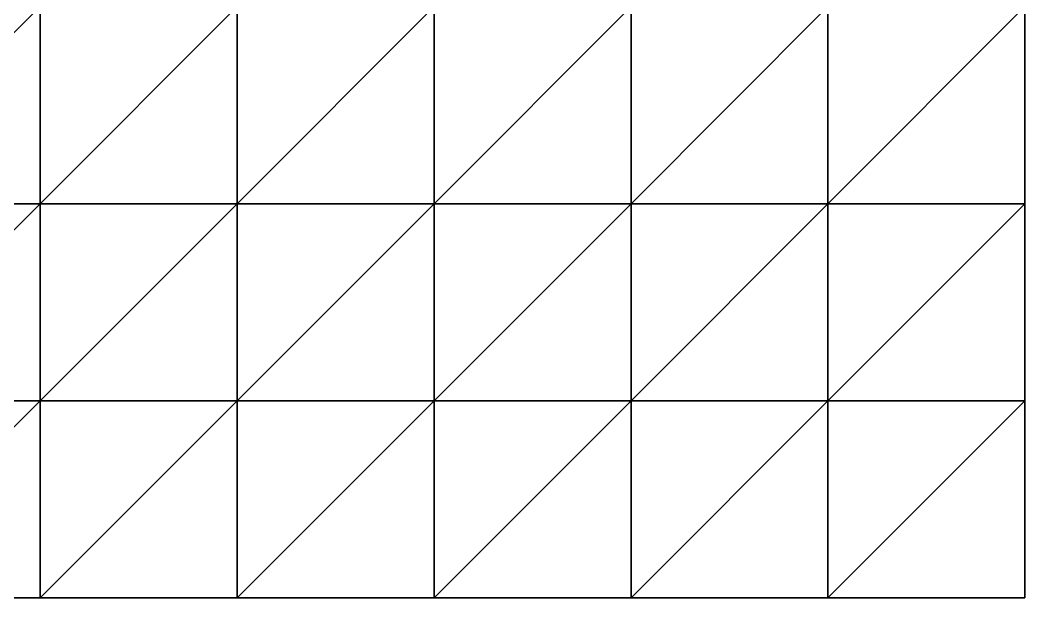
# Model space of a CAD drawing. Extents: x 330000 to 330200, y 6250000 to 6250150.
# Drawn here: x 330149 to 330200, y 6250000 to 6250029.3 of the extents above; entities that cross this region are included whole.
import ezdxf

# ---------------------------------------------------------------- set-up
doc = ezdxf.new("R2010")
doc.units = 0

msp = doc.modelspace()

# ---------------------------------------------------------------- linework, layer by layer
at = {"layer": 'Clay'}
for points in [[(330140, 6250020, 19.785), (330150, 6250020, 19.598), (330150, 6250030, 19.698)], [(330140, 6250020, 19.785), (330150, 6250030, 19.698), (330140, 6250030, 19.885)], [(330150, 6250030, 13.698), (330150, 6250020, 13.598), (330140, 6250020, 13.885)], [(330140, 6250030, 13.985), (330150, 6250030, 13.698), (330140, 6250020, 13.885)], [(330150, 6250020, 19.598), (330160, 6250020, 19.386), (330160, 6250030, 19.486)], [(330150, 6250020, 19.598), (330160, 6250030, 19.486), (330150, 6250030, 19.698)], [(330160, 6250030, 13.386), (330160, 6250020, 13.286), (330150, 6250020, 13.598)], [(330150, 6250030, 13.698), (330160, 6250030, 13.386), (330150, 6250020, 13.598)], [(330160, 6250020, 19.386), (330170, 6250020, 19.155), (330170, 6250030, 19.255)], [(330160, 6250020, 19.386), (330170, 6250030, 19.255), (330160, 6250030, 19.486)], [(330170, 6250030, 13.055), (330170, 6250020, 12.955), (330160, 6250020, 13.286)], [(330160, 6250030, 13.386), (330170, 6250030, 13.055), (330160, 6250020, 13.286)], [(330170, 6250020, 19.155), (330180, 6250020, 18.912), (330180, 6250030, 19.012)], [(330170, 6250020, 19.155), (330180, 6250030, 19.012), (330170, 6250030, 19.255)], [(330180, 6250030, 12.712), (330180, 6250020, 12.612), (330170, 6250020, 12.955)], [(330170, 6250030, 13.055), (330180, 6250030, 12.712), (330170, 6250020, 12.955)], [(330180, 6250020, 18.912), (330190, 6250020, 18.662), (330190, 6250030, 18.762)], [(330180, 6250020, 18.912), (330190, 6250030, 18.762), (330180, 6250030, 19.012)], [(330190, 6250030, 12.362), (330190, 6250020, 12.262), (330180, 6250020, 12.612)], [(330180, 6250030, 12.712), (330190, 6250030, 12.362), (330180, 6250020, 12.612)], [(330190, 6250020, 18.662), (330200, 6250020, 18.414), (330200, 6250030, 18.514)], [(330190, 6250020, 18.662), (330200, 6250030, 18.514), (330190, 6250030, 18.762)], [(330200, 6250030, 12.014), (330200, 6250020, 11.914), (330190, 6250020, 12.262)], [(330190, 6250030, 12.362), (330200, 6250030, 12.014), (330190, 6250020, 12.262)], [(330200, 6250020, 18.414), (330200, 6250030, 18.514), (330200, 6250030, 12.014)], [(330200, 6250020, 18.414), (330200, 6250030, 12.014), (330200, 6250020, 11.914)], [(330140, 6250010, 19.685), (330150, 6250010, 19.498), (330150, 6250020, 19.598)], [(330140, 6250010, 19.685), (330150, 6250020, 19.598), (330140, 6250020, 19.785)], [(330150, 6250020, 13.598), (330150, 6250010, 13.498), (330140, 6250010, 13.785)], [(330140, 6250020, 13.885), (330150, 6250020, 13.598), (330140, 6250010, 13.785)], [(330150, 6250010, 19.498), (330160, 6250010, 19.286), (330160, 6250020, 19.386)], [(330150, 6250010, 19.498), (330160, 6250020, 19.386), (330150, 6250020, 19.598)], [(330160, 6250020, 13.286), (330160, 6250010, 13.186), (330150, 6250010, 13.498)], [(330150, 6250020, 13.598), (330160, 6250020, 13.286), (330150, 6250010, 13.498)], [(330160, 6250010, 19.286), (330170, 6250010, 19.055), (330170, 6250020, 19.155)], [(330160, 6250010, 19.286), (330170, 6250020, 19.155), (330160, 6250020, 19.386)], [(330170, 6250020, 12.955), (330170, 6250010, 12.855), (330160, 6250010, 13.186)], [(330160, 6250020, 13.286), (330170, 6250020, 12.955), (330160, 6250010, 13.186)], [(330170, 6250010, 19.055), (330180, 6250010, 18.812), (330180, 6250020, 18.912)], [(330170, 6250010, 19.055), (330180, 6250020, 18.912), (330170, 6250020, 19.155)], [(330180, 6250020, 12.612), (330180, 6250010, 12.512), (330170, 6250010, 12.855)], [(330170, 6250020, 12.955), (330180, 6250020, 12.612), (330170, 6250010, 12.855)], [(330180, 6250010, 18.812), (330190, 6250010, 18.562), (330190, 6250020, 18.662)], [(330180, 6250010, 18.812), (330190, 6250020, 18.662), (330180, 6250020, 18.912)], [(330190, 6250020, 12.262), (330190, 6250010, 12.162), (330180, 6250010, 12.512)], [(330180, 6250020, 12.612), (330190, 6250020, 12.262), (330180, 6250010, 12.512)], [(330190, 6250010, 18.562), (330200, 6250010, 18.314), (330200, 6250020, 18.414)], [(330190, 6250010, 18.562), (330200, 6250020, 18.414), (330190, 6250020, 18.662)], [(330200, 6250020, 11.914), (330200, 6250010, 11.814), (330190, 6250010, 12.162)], [(330190, 6250020, 12.262), (330200, 6250020, 11.914), (330190, 6250010, 12.162)], [(330200, 6250010, 18.314), (330200, 6250020, 18.414), (330200, 6250020, 11.914)], [(330200, 6250010, 18.314), (330200, 6250020, 11.914), (330200, 6250010, 11.814)], [(330140, 6250000, 19.585), (330150, 6250000, 19.398), (330150, 6250010, 19.498)], [(330140, 6250000, 19.585), (330150, 6250010, 19.498), (330140, 6250010, 19.685)], [(330150, 6250010, 13.498), (330150, 6250000, 13.398), (330140, 6250000, 13.685)], [(330140, 6250010, 13.785), (330150, 6250010, 13.498), (330140, 6250000, 13.685)], [(330150, 6250000, 19.398), (330160, 6250000, 19.186), (330160, 6250010, 19.286)], [(330150, 6250000, 19.398), (330160, 6250010, 19.286), (330150, 6250010, 19.498)], [(330160, 6250010, 13.186), (330160, 6250000, 13.086), (330150, 6250000, 13.398)], [(330150, 6250010, 13.498), (330160, 6250010, 13.186), (330150, 6250000, 13.398)], [(330160, 6250000, 19.186), (330170, 6250000, 18.955), (330170, 6250010, 19.055)], [(330160, 6250000, 19.186), (330170, 6250010, 19.055), (330160, 6250010, 19.286)], [(330170, 6250010, 12.855), (330170, 6250000, 12.755), (330160, 6250000, 13.086)], [(330160, 6250010, 13.186), (330170, 6250010, 12.855), (330160, 6250000, 13.086)], [(330170, 6250000, 18.955), (330180, 6250000, 18.712), (330180, 6250010, 18.812)], [(330170, 6250000, 18.955), (330180, 6250010, 18.812), (330170, 6250010, 19.055)], [(330180, 6250010, 12.512), (330180, 6250000, 12.412), (330170, 6250000, 12.755)], [(330170, 6250010, 12.855), (330180, 6250010, 12.512), (330170, 6250000, 12.755)], [(330180, 6250000, 18.712), (330190, 6250000, 18.462), (330190, 6250010, 18.562)], [(330180, 6250000, 18.712), (330190, 6250010, 18.562), (330180, 6250010, 18.812)], [(330190, 6250010, 12.162), (330190, 6250000, 12.062), (330180, 6250000, 12.412)], [(330180, 6250010, 12.512), (330190, 6250010, 12.162), (330180, 6250000, 12.412)], [(330190, 6250000, 18.462), (330200, 6250000, 18.214), (330200, 6250010, 18.314)], [(330190, 6250000, 18.462), (330200, 6250010, 18.314), (330190, 6250010, 18.562)], [(330200, 6250010, 11.814), (330200, 6250000, 11.714), (330190, 6250000, 12.062)], [(330190, 6250010, 12.162), (330200, 6250010, 11.814), (330190, 6250000, 12.062)], [(330200, 6250000, 18.214), (330200, 6250010, 18.314), (330200, 6250010, 11.814)], [(330200, 6250000, 18.214), (330200, 6250010, 11.814), (330200, 6250000, 11.714)], [(330140, 6250000, 19.585), (330150, 6250000, 19.398), (330150, 6250000, 13.398)], [(330140, 6250000, 19.585), (330150, 6250000, 13.398), (330140, 6250000, 13.685)], [(330150, 6250000, 19.398), (330160, 6250000, 19.186), (330160, 6250000, 13.086)], [(330150, 6250000, 19.398), (330160, 6250000, 13.086), (330150, 6250000, 13.398)], [(330160, 6250000, 19.186), (330170, 6250000, 18.955), (330170, 6250000, 12.755)], [(330160, 6250000, 19.186), (330170, 6250000, 12.755), (330160, 6250000, 13.086)], [(330170, 6250000, 18.955), (330180, 6250000, 18.712), (330180, 6250000, 12.412)], [(330170, 6250000, 18.955), (330180, 6250000, 12.412), (330170, 6250000, 12.755)], [(330180, 6250000, 18.712), (330190, 6250000, 18.462), (330190, 6250000, 12.062)], [(330180, 6250000, 18.712), (330190, 6250000, 12.062), (330180, 6250000, 12.412)], [(330190, 6250000, 18.462), (330200, 6250000, 18.214), (330200, 6250000, 11.714)], [(330190, 6250000, 18.462), (330200, 6250000, 11.714), (330190, 6250000, 12.062)]]:
    msp.add_3dface(points, dxfattribs=at)
at = {"layer": 'Fill'}
for points in [[(330140, 6250020, 21.285), (330150, 6250020, 21.098), (330150, 6250030, 21.198)], [(330140, 6250020, 21.285), (330150, 6250030, 21.198), (330140, 6250030, 21.385)], [(330150, 6250030, 19.698), (330150, 6250020, 19.598), (330140, 6250020, 19.785)], [(330140, 6250030, 19.885), (330150, 6250030, 19.698), (330140, 6250020, 19.785)], [(330150, 6250020, 21.098), (330160, 6250020, 20.886), (330160, 6250030, 20.986)], [(330150, 6250020, 21.098), (330160, 6250030, 20.986), (330150, 6250030, 21.198)], [(330160, 6250030, 19.486), (330160, 6250020, 19.386), (330150, 6250020, 19.598)], [(330150, 6250030, 19.698), (330160, 6250030, 19.486), (330150, 6250020, 19.598)], [(330160, 6250020, 20.886), (330170, 6250020, 20.655), (330170, 6250030, 20.755)], [(330160, 6250020, 20.886), (330170, 6250030, 20.755), (330160, 6250030, 20.986)], [(330170, 6250030, 19.255), (330170, 6250020, 19.155), (330160, 6250020, 19.386)], [(330160, 6250030, 19.486), (330170, 6250030, 19.255), (330160, 6250020, 19.386)], [(330170, 6250020, 20.655), (330180, 6250020, 20.412), (330180, 6250030, 20.512)], [(330170, 6250020, 20.655), (330180, 6250030, 20.512), (330170, 6250030, 20.755)], [(330180, 6250030, 19.012), (330180, 6250020, 18.912), (330170, 6250020, 19.155)], [(330170, 6250030, 19.255), (330180, 6250030, 19.012), (330170, 6250020, 19.155)], [(330180, 6250020, 20.412), (330190, 6250020, 20.162), (330190, 6250030, 20.262)], [(330180, 6250020, 20.412), (330190, 6250030, 20.262), (330180, 6250030, 20.512)], [(330190, 6250030, 18.762), (330190, 6250020, 18.662), (330180, 6250020, 18.912)], [(330180, 6250030, 19.012), (330190, 6250030, 18.762), (330180, 6250020, 18.912)], [(330190, 6250020, 20.162), (330200, 6250020, 19.914), (330200, 6250030, 20.014)], [(330190, 6250020, 20.162), (330200, 6250030, 20.014), (330190, 6250030, 20.262)], [(330200, 6250030, 18.514), (330200, 6250020, 18.414), (330190, 6250020, 18.662)], [(330190, 6250030, 18.762), (330200, 6250030, 18.514), (330190, 6250020, 18.662)], [(330200, 6250020, 19.914), (330200, 6250030, 20.014), (330200, 6250030, 18.514)], [(330200, 6250020, 19.914), (330200, 6250030, 18.514), (330200, 6250020, 18.414)], [(330140, 6250010, 21.185), (330150, 6250010, 20.998), (330150, 6250020, 21.098)], [(330140, 6250010, 21.185), (330150, 6250020, 21.098), (330140, 6250020, 21.285)], [(330150, 6250020, 19.598), (330150, 6250010, 19.498), (330140, 6250010, 19.685)], [(330140, 6250020, 19.785), (330150, 6250020, 19.598), (330140, 6250010, 19.685)], [(330150, 6250010, 20.998), (330160, 6250010, 20.786), (330160, 6250020, 20.886)], [(330150, 6250010, 20.998), (330160, 6250020, 20.886), (330150, 6250020, 21.098)], [(330160, 6250020, 19.386), (330160, 6250010, 19.286), (330150, 6250010, 19.498)], [(330150, 6250020, 19.598), (330160, 6250020, 19.386), (330150, 6250010, 19.498)], [(330160, 6250010, 20.786), (330170, 6250010, 20.555), (330170, 6250020, 20.655)], [(330160, 6250010, 20.786), (330170, 6250020, 20.655), (330160, 6250020, 20.886)], [(330170, 6250020, 19.155), (330170, 6250010, 19.055), (330160, 6250010, 19.286)], [(330160, 6250020, 19.386), (330170, 6250020, 19.155), (330160, 6250010, 19.286)], [(330170, 6250010, 20.555), (330180, 6250010, 20.312), (330180, 6250020, 20.412)], [(330170, 6250010, 20.555), (330180, 6250020, 20.412), (330170, 6250020, 20.655)], [(330180, 6250020, 18.912), (330180, 6250010, 18.812), (330170, 6250010, 19.055)], [(330170, 6250020, 19.155), (330180, 6250020, 18.912), (330170, 6250010, 19.055)], [(330180, 6250010, 20.312), (330190, 6250010, 20.062), (330190, 6250020, 20.162)], [(330180, 6250010, 20.312), (330190, 6250020, 20.162), (330180, 6250020, 20.412)], [(330190, 6250020, 18.662), (330190, 6250010, 18.562), (330180, 6250010, 18.812)], [(330180, 6250020, 18.912), (330190, 6250020, 18.662), (330180, 6250010, 18.812)], [(330190, 6250010, 20.062), (330200, 6250010, 19.814), (330200, 6250020, 19.914)], [(330190, 6250010, 20.062), (330200, 6250020, 19.914), (330190, 6250020, 20.162)], [(330200, 6250020, 18.414), (330200, 6250010, 18.314), (330190, 6250010, 18.562)], [(330190, 6250020, 18.662), (330200, 6250020, 18.414), (330190, 6250010, 18.562)], [(330200, 6250010, 19.814), (330200, 6250020, 19.914), (330200, 6250020, 18.414)], [(330200, 6250010, 19.814), (330200, 6250020, 18.414), (330200, 6250010, 18.314)], [(330140, 6250000, 21.085), (330150, 6250000, 20.898), (330150, 6250010, 20.998)], [(330140, 6250000, 21.085), (330150, 6250010, 20.998), (330140, 6250010, 21.185)], [(330150, 6250010, 19.498), (330150, 6250000, 19.398), (330140, 6250000, 19.585)], [(330140, 6250010, 19.685), (330150, 6250010, 19.498), (330140, 6250000, 19.585)], [(330150, 6250000, 20.898), (330160, 6250000, 20.686), (330160, 6250010, 20.786)], [(330150, 6250000, 20.898), (330160, 6250010, 20.786), (330150, 6250010, 20.998)], [(330160, 6250010, 19.286), (330160, 6250000, 19.186), (330150, 6250000, 19.398)], [(330150, 6250010, 19.498), (330160, 6250010, 19.286), (330150, 6250000, 19.398)], [(330160, 6250000, 20.686), (330170, 6250000, 20.455), (330170, 6250010, 20.555)], [(330160, 6250000, 20.686), (330170, 6250010, 20.555), (330160, 6250010, 20.786)], [(330170, 6250010, 19.055), (330170, 6250000, 18.955), (330160, 6250000, 19.186)], [(330160, 6250010, 19.286), (330170, 6250010, 19.055), (330160, 6250000, 19.186)], [(330170, 6250000, 20.455), (330180, 6250000, 20.212), (330180, 6250010, 20.312)], [(330170, 6250000, 20.455), (330180, 6250010, 20.312), (330170, 6250010, 20.555)], [(330180, 6250010, 18.812), (330180, 6250000, 18.712), (330170, 6250000, 18.955)], [(330170, 6250010, 19.055), (330180, 6250010, 18.812), (330170, 6250000, 18.955)], [(330180, 6250000, 20.212), (330190, 6250000, 19.962), (330190, 6250010, 20.062)], [(330180, 6250000, 20.212), (330190, 6250010, 20.062), (330180, 6250010, 20.312)], [(330190, 6250010, 18.562), (330190, 6250000, 18.462), (330180, 6250000, 18.712)], [(330180, 6250010, 18.812), (330190, 6250010, 18.562), (330180, 6250000, 18.712)], [(330190, 6250000, 19.962), (330200, 6250000, 19.714), (330200, 6250010, 19.814)], [(330190, 6250000, 19.962), (330200, 6250010, 19.814), (330190, 6250010, 20.062)], [(330200, 6250010, 18.314), (330200, 6250000, 18.214), (330190, 6250000, 18.462)], [(330190, 6250010, 18.562), (330200, 6250010, 18.314), (330190, 6250000, 18.462)], [(330200, 6250000, 19.714), (330200, 6250010, 19.814), (330200, 6250010, 18.314)], [(330200, 6250000, 19.714), (330200, 6250010, 18.314), (330200, 6250000, 18.214)], [(330140, 6250000, 21.085), (330150, 6250000, 20.898), (330150, 6250000, 19.398)], [(330140, 6250000, 21.085), (330150, 6250000, 19.398), (330140, 6250000, 19.585)], [(330150, 6250000, 20.898), (330160, 6250000, 20.686), (330160, 6250000, 19.186)], [(330150, 6250000, 20.898), (330160, 6250000, 19.186), (330150, 6250000, 19.398)], [(330160, 6250000, 20.686), (330170, 6250000, 20.455), (330170, 6250000, 18.955)], [(330160, 6250000, 20.686), (330170, 6250000, 18.955), (330160, 6250000, 19.186)], [(330170, 6250000, 20.455), (330180, 6250000, 20.212), (330180, 6250000, 18.712)], [(330170, 6250000, 20.455), (330180, 6250000, 18.712), (330170, 6250000, 18.955)], [(330180, 6250000, 20.212), (330190, 6250000, 19.962), (330190, 6250000, 18.462)], [(330180, 6250000, 20.212), (330190, 6250000, 18.462), (330180, 6250000, 18.712)], [(330190, 6250000, 19.962), (330200, 6250000, 19.714), (330200, 6250000, 18.214)], [(330190, 6250000, 19.962), (330200, 6250000, 18.214), (330190, 6250000, 18.462)]]:
    msp.add_3dface(points, dxfattribs=at)
at = {"layer": 'Sand'}
for points in [[(330140, 6250020, 13.885), (330150, 6250020, 13.598), (330150, 6250030, 13.698)], [(330140, 6250020, 13.885), (330150, 6250030, 13.698), (330140, 6250030, 13.985)], [(330150, 6250030, 9.795), (330150, 6250020, 9.914), (330140, 6250020, 10.201)], [(330140, 6250030, 10.082), (330150, 6250030, 9.795), (330140, 6250020, 10.201)], [(330150, 6250020, 13.598), (330160, 6250020, 13.286), (330160, 6250030, 13.386)], [(330150, 6250020, 13.598), (330160, 6250030, 13.386), (330150, 6250030, 13.698)], [(330160, 6250030, 9.483), (330160, 6250020, 9.602), (330150, 6250020, 9.914)], [(330150, 6250030, 9.795), (330160, 6250030, 9.483), (330150, 6250020, 9.914)], [(330160, 6250020, 13.286), (330170, 6250020, 12.955), (330170, 6250030, 13.055)], [(330160, 6250020, 13.286), (330170, 6250030, 13.055), (330160, 6250030, 13.386)], [(330170, 6250030, 9.153), (330170, 6250020, 9.271), (330160, 6250020, 9.602)], [(330160, 6250030, 9.483), (330170, 6250030, 9.153), (330160, 6250020, 9.602)], [(330170, 6250020, 12.955), (330180, 6250020, 12.612), (330180, 6250030, 12.712)], [(330170, 6250020, 12.955), (330180, 6250030, 12.712), (330170, 6250030, 13.055)], [(330180, 6250030, 8.809), (330180, 6250020, 8.928), (330170, 6250020, 9.271)], [(330170, 6250030, 9.153), (330180, 6250030, 8.809), (330170, 6250020, 9.271)], [(330180, 6250020, 12.612), (330190, 6250020, 12.262), (330190, 6250030, 12.362)], [(330180, 6250020, 12.612), (330190, 6250030, 12.362), (330180, 6250030, 12.712)], [(330190, 6250030, 8.46), (330190, 6250020, 8.579), (330180, 6250020, 8.928)], [(330180, 6250030, 8.809), (330190, 6250030, 8.46), (330180, 6250020, 8.928)], [(330190, 6250020, 12.262), (330200, 6250020, 11.914), (330200, 6250030, 12.014)], [(330190, 6250020, 12.262), (330200, 6250030, 12.014), (330190, 6250030, 12.362)], [(330200, 6250030, 8.112), (330200, 6250020, 8.231), (330190, 6250020, 8.579)], [(330190, 6250030, 8.46), (330200, 6250030, 8.112), (330190, 6250020, 8.579)], [(330200, 6250020, 11.914), (330200, 6250030, 12.014), (330200, 6250030, 8.112)], [(330200, 6250020, 11.914), (330200, 6250030, 8.112), (330200, 6250020, 8.231)], [(330140, 6250010, 13.785), (330150, 6250010, 13.498), (330150, 6250020, 13.598)], [(330140, 6250010, 13.785), (330150, 6250020, 13.598), (330140, 6250020, 13.885)], [(330150, 6250020, 9.914), (330150, 6250010, 9.951), (330140, 6250010, 10.238)], [(330140, 6250020, 10.201), (330150, 6250020, 9.914), (330140, 6250010, 10.238)], [(330150, 6250010, 13.498), (330160, 6250010, 13.186), (330160, 6250020, 13.286)], [(330150, 6250010, 13.498), (330160, 6250020, 13.286), (330150, 6250020, 13.598)], [(330160, 6250020, 9.602), (330160, 6250010, 9.639), (330150, 6250010, 9.951)], [(330150, 6250020, 9.914), (330160, 6250020, 9.602), (330150, 6250010, 9.951)], [(330160, 6250010, 13.186), (330170, 6250010, 12.855), (330170, 6250020, 12.955)], [(330160, 6250010, 13.186), (330170, 6250020, 12.955), (330160, 6250020, 13.286)], [(330170, 6250020, 9.271), (330170, 6250010, 9.308), (330160, 6250010, 9.639)], [(330160, 6250020, 9.602), (330170, 6250020, 9.271), (330160, 6250010, 9.639)], [(330170, 6250010, 12.855), (330180, 6250010, 12.512), (330180, 6250020, 12.612)], [(330170, 6250010, 12.855), (330180, 6250020, 12.612), (330170, 6250020, 12.955)], [(330180, 6250020, 8.928), (330180, 6250010, 8.965), (330170, 6250010, 9.308)], [(330170, 6250020, 9.271), (330180, 6250020, 8.928), (330170, 6250010, 9.308)], [(330180, 6250010, 12.512), (330190, 6250010, 12.162), (330190, 6250020, 12.262)], [(330180, 6250010, 12.512), (330190, 6250020, 12.262), (330180, 6250020, 12.612)], [(330190, 6250020, 8.579), (330190, 6250010, 8.616), (330180, 6250010, 8.965)], [(330180, 6250020, 8.928), (330190, 6250020, 8.579), (330180, 6250010, 8.965)], [(330190, 6250010, 12.162), (330200, 6250010, 11.814), (330200, 6250020, 11.914)], [(330190, 6250010, 12.162), (330200, 6250020, 11.914), (330190, 6250020, 12.262)], [(330200, 6250020, 8.231), (330200, 6250010, 8.268), (330190, 6250010, 8.616)], [(330190, 6250020, 8.579), (330200, 6250020, 8.231), (330190, 6250010, 8.616)], [(330200, 6250010, 11.814), (330200, 6250020, 11.914), (330200, 6250020, 8.231)], [(330200, 6250010, 11.814), (330200, 6250020, 8.231), (330200, 6250010, 8.268)], [(330140, 6250000, 13.685), (330150, 6250000, 13.398), (330150, 6250010, 13.498)], [(330140, 6250000, 13.685), (330150, 6250010, 13.498), (330140, 6250010, 13.785)], [(330150, 6250010, 9.951), (330150, 6250000, 9.898), (330140, 6250000, 10.185)], [(330140, 6250010, 10.238), (330150, 6250010, 9.951), (330140, 6250000, 10.185)], [(330150, 6250000, 13.398), (330160, 6250000, 13.086), (330160, 6250010, 13.186)], [(330150, 6250000, 13.398), (330160, 6250010, 13.186), (330150, 6250010, 13.498)], [(330160, 6250010, 9.639), (330160, 6250000, 9.586), (330150, 6250000, 9.898)], [(330150, 6250010, 9.951), (330160, 6250010, 9.639), (330150, 6250000, 9.898)], [(330160, 6250000, 13.086), (330170, 6250000, 12.755), (330170, 6250010, 12.855)], [(330160, 6250000, 13.086), (330170, 6250010, 12.855), (330160, 6250010, 13.186)], [(330170, 6250010, 9.308), (330170, 6250000, 9.255), (330160, 6250000, 9.586)], [(330160, 6250010, 9.639), (330170, 6250010, 9.308), (330160, 6250000, 9.586)], [(330170, 6250000, 12.755), (330180, 6250000, 12.412), (330180, 6250010, 12.512)], [(330170, 6250000, 12.755), (330180, 6250010, 12.512), (330170, 6250010, 12.855)], [(330180, 6250010, 8.965), (330180, 6250000, 8.912), (330170, 6250000, 9.255)], [(330170, 6250010, 9.308), (330180, 6250010, 8.965), (330170, 6250000, 9.255)], [(330180, 6250000, 12.412), (330190, 6250000, 12.062), (330190, 6250010, 12.162)], [(330180, 6250000, 12.412), (330190, 6250010, 12.162), (330180, 6250010, 12.512)], [(330190, 6250010, 8.616), (330190, 6250000, 8.562), (330180, 6250000, 8.912)], [(330180, 6250010, 8.965), (330190, 6250010, 8.616), (330180, 6250000, 8.912)], [(330190, 6250000, 12.062), (330200, 6250000, 11.714), (330200, 6250010, 11.814)], [(330190, 6250000, 12.062), (330200, 6250010, 11.814), (330190, 6250010, 12.162)], [(330200, 6250010, 8.268), (330200, 6250000, 8.214), (330190, 6250000, 8.562)], [(330190, 6250010, 8.616), (330200, 6250010, 8.268), (330190, 6250000, 8.562)], [(330200, 6250000, 11.714), (330200, 6250010, 11.814), (330200, 6250010, 8.268)], [(330200, 6250000, 11.714), (330200, 6250010, 8.268), (330200, 6250000, 8.214)], [(330140, 6250000, 13.685), (330150, 6250000, 13.398), (330150, 6250000, 9.898)], [(330140, 6250000, 13.685), (330150, 6250000, 9.898), (330140, 6250000, 10.185)], [(330150, 6250000, 13.398), (330160, 6250000, 13.086), (330160, 6250000, 9.586)], [(330150, 6250000, 13.398), (330160, 6250000, 9.586), (330150, 6250000, 9.898)], [(330160, 6250000, 13.086), (330170, 6250000, 12.755), (330170, 6250000, 9.255)], [(330160, 6250000, 13.086), (330170, 6250000, 9.255), (330160, 6250000, 9.586)], [(330170, 6250000, 12.755), (330180, 6250000, 12.412), (330180, 6250000, 8.912)], [(330170, 6250000, 12.755), (330180, 6250000, 8.912), (330170, 6250000, 9.255)], [(330180, 6250000, 12.412), (330190, 6250000, 12.062), (330190, 6250000, 8.562)], [(330180, 6250000, 12.412), (330190, 6250000, 8.562), (330180, 6250000, 8.912)], [(330190, 6250000, 12.062), (330200, 6250000, 11.714), (330200, 6250000, 8.214)], [(330190, 6250000, 12.062), (330200, 6250000, 8.214), (330190, 6250000, 8.562)]]:
    msp.add_3dface(points, dxfattribs=at)

# ---------------------------------------------------------------- meshes
at = {"layer": 'Rock'}
mesh = msp.add_polyface(dxfattribs=at)
corners = [(330120, 6250020, 10.68), (330130, 6250020, 10.458), (330130, 6250030, 10.339), (330120, 6250030, 10.561), (330130, 6250040, 10.152), (330130, 6250000, 10.441), (330140, 6250000, 10.185), (330140, 6250010, 10.238), (330130, 6250010, 10.495), (330140, 6250020, 10.201), (330140, 6250030, 10.082), (330140, 6250040, 9.895), (330150, 6250000, 9.898), (330150, 6250010, 9.951), (330150, 6250020, 9.914), (330150, 6250030, 9.795), (330150, 6250040, 9.608), (330160, 6250010, 9.639), (330160, 6250020, 9.602), (330160, 6250030, 9.483), (330130, 6250010, -8.659), (330130, 6250000, -8.759), (330120, 6250000, -8.636), (330130, 6250020, -8.559), (330120, 6250010, -8.536), (330130, 6250030, -8.459), (330120, 6250020, -8.436), (330130, 6250040, -8.359), (330120, 6250030, -8.336), (330140, 6250010, -8.815), (330140, 6250000, -8.915), (330140, 6250020, -8.715), (330140, 6250030, -8.615), (330140, 6250040, -8.515), (330150, 6250010, -9.002), (330150, 6250000, -9.102), (330150, 6250020, -8.902), (330150, 6250030, -8.802), (330150, 6250040, -8.702), (330120, 6250000, 10.664)]
mesh.append_faces([[corners[k] for k in face] for face in [(0, 1, 2), (3, 2, 4), (5, 6, 7), (5, 7, 8), (8, 7, 9), (8, 9, 1), (1, 9, 10), (1, 10, 2), (2, 10, 11), (6, 12, 13), (6, 13, 7), (7, 13, 14), (7, 14, 9), (9, 14, 15), (9, 15, 10), (10, 15, 16), (12, 17, 13), (13, 18, 14), (14, 19, 15), (20, 21, 22), (23, 20, 24), (25, 23, 26), (27, 25, 28), (29, 30, 21), (20, 29, 21), (31, 29, 20), (23, 31, 20), (32, 31, 23), (25, 32, 23), (33, 32, 25), (34, 35, 30), (29, 34, 30), (36, 34, 29), (31, 36, 29), (37, 36, 31), (32, 37, 31), (38, 37, 32), (39, 5, 21), (5, 6, 30), (5, 30, 21), (6, 12, 35), (6, 35, 30)]])
mesh = msp.add_polyface(dxfattribs=at)
corners = [(330150, 6250000, 9.898), (330160, 6250000, 9.586), (330160, 6250010, 9.639), (330150, 6250010, 9.951), (330160, 6250020, 9.602), (330150, 6250020, 9.914), (330160, 6250030, 9.483), (330150, 6250030, 9.795), (330160, 6250040, 9.296), (330170, 6250000, 9.255), (330170, 6250010, 9.308), (330170, 6250020, 9.271), (330170, 6250030, 9.153), (330170, 6250040, 8.966), (330180, 6250000, 8.912), (330180, 6250010, 8.965), (330180, 6250020, 8.928), (330180, 6250030, 8.809), (330180, 6250040, 8.622), (330160, 6250010, -9.214), (330160, 6250000, -9.314), (330150, 6250000, -9.102), (330150, 6250010, -9.002), (330160, 6250020, -9.114), (330150, 6250020, -8.902), (330160, 6250030, -9.014), (330150, 6250030, -8.802), (330160, 6250040, -8.914), (330170, 6250010, -9.445), (330170, 6250000, -9.545), (330170, 6250020, -9.345), (330170, 6250030, -9.245), (330170, 6250040, -9.145), (330180, 6250010, -9.688), (330180, 6250000, -9.788), (330180, 6250020, -9.588), (330180, 6250030, -9.488)]
mesh.append_faces([[corners[k] for k in face] for face in [(0, 1, 2), (3, 2, 4), (5, 4, 6), (7, 6, 8), (1, 9, 10), (1, 10, 2), (2, 10, 11), (2, 11, 4), (4, 11, 12), (4, 12, 6), (6, 12, 13), (9, 14, 15), (9, 15, 10), (10, 15, 16), (10, 16, 11), (11, 16, 17), (11, 17, 12), (12, 17, 18), (19, 20, 21), (22, 19, 21), (23, 19, 22), (24, 23, 22), (25, 23, 24), (26, 25, 24), (27, 25, 26), (28, 29, 20), (19, 28, 20), (30, 28, 19), (23, 30, 19), (31, 30, 23), (25, 31, 23), (32, 31, 25), (33, 34, 29), (28, 33, 29), (35, 33, 28), (30, 35, 28), (31, 36, 30), (0, 1, 20), (0, 20, 21), (1, 9, 29), (1, 29, 20), (9, 34, 29)]])
mesh = msp.add_polyface(dxfattribs=at)
corners = [(330180, 6250000, 8.912), (330190, 6250000, 8.562), (330190, 6250010, 8.616), (330180, 6250010, 8.965), (330190, 6250020, 8.579), (330180, 6250020, 8.928), (330190, 6250030, 8.46), (330180, 6250030, 8.809), (330190, 6250040, 8.273), (330200, 6250000, 8.214), (330200, 6250010, 8.268), (330200, 6250020, 8.231), (330200, 6250030, 8.112), (330200, 6250040, 7.925), (330180, 6250030, -9.488), (330180, 6250020, -9.588), (330170, 6250020, -9.345), (330180, 6250040, -9.388), (330170, 6250030, -9.245), (330190, 6250010, -9.938), (330190, 6250000, -10.038), (330180, 6250000, -9.788), (330180, 6250010, -9.688), (330190, 6250020, -9.838), (330190, 6250030, -9.738), (330190, 6250040, -9.638), (330200, 6250010, -10.186), (330200, 6250000, -10.286), (330200, 6250020, -10.086), (330200, 6250030, -9.986), (330200, 6250040, -9.886), (330170, 6250000, 9.255)]
mesh.append_faces([[corners[k] for k in face] for face in [(0, 1, 2), (0, 2, 3), (3, 2, 4), (3, 4, 5), (5, 4, 6), (5, 6, 7), (7, 6, 8), (1, 9, 10), (1, 10, 2), (2, 10, 11), (2, 11, 4), (4, 11, 12), (4, 12, 6), (6, 12, 13), (14, 15, 16), (17, 14, 18), (19, 20, 21), (22, 19, 21), (23, 19, 22), (15, 23, 22), (24, 23, 15), (14, 24, 15), (25, 24, 14), (26, 27, 20), (19, 26, 20), (28, 26, 19), (23, 28, 19), (29, 28, 23), (24, 29, 23), (30, 29, 24), (31, 0, 21), (0, 1, 20), (0, 20, 21), (1, 9, 27), (1, 27, 20), (9, 10, 26), (9, 26, 27), (10, 11, 28), (10, 28, 26), (11, 12, 29), (11, 29, 28), (12, 30, 29)]])

doc.saveas('drawing.dxf')
